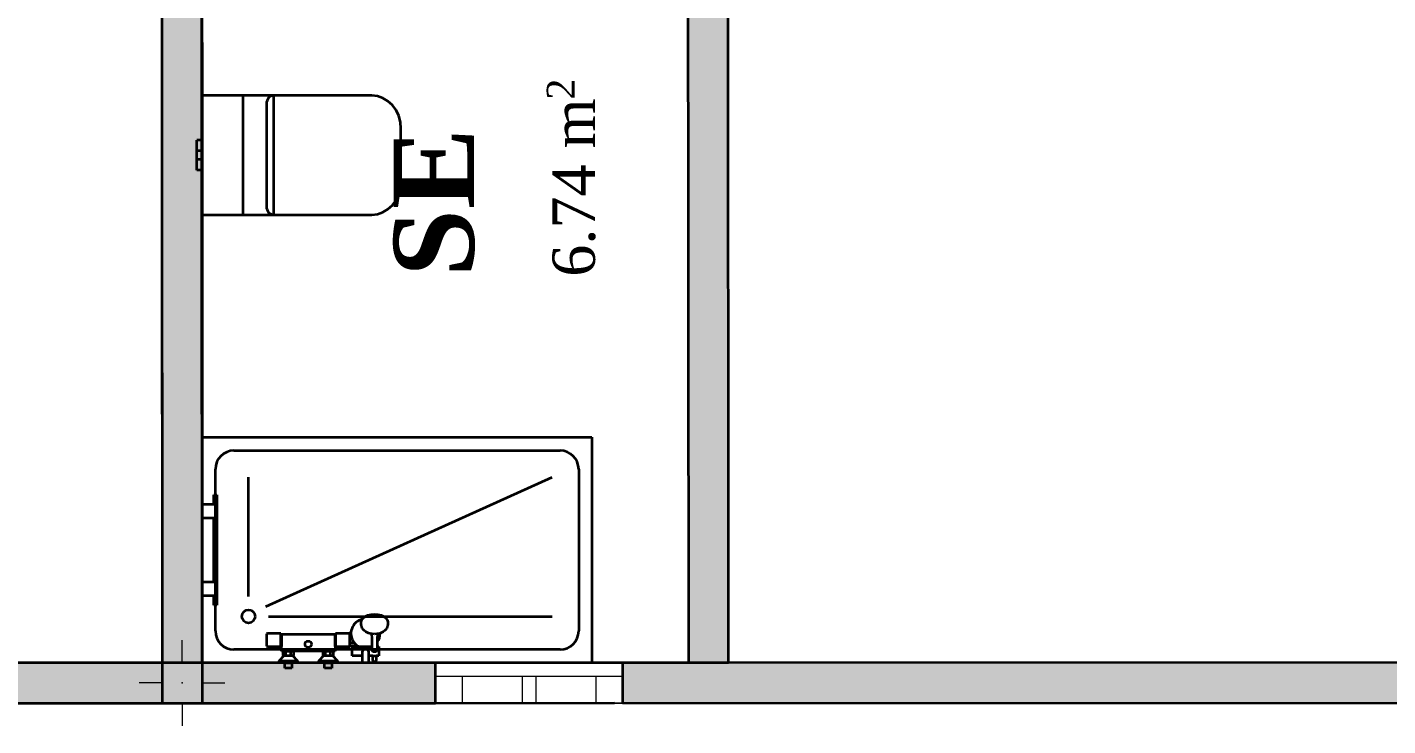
# Model space of a CAD drawing. Header units: millimetres. Extents: x -234375 to -184638, y -91483 to -70216.
# Drawn here: x -229259 to -224178, y -88870 to -86263 of the extents above; entities that cross this region are included whole.
import ezdxf

# ---------------------------------------------------------------- set-up
doc = ezdxf.new("R2010")
doc.units = ezdxf.units.MM
doc.header["$MEASUREMENT"] = 0
for name, color, linetype, lineweight in [('New_0_Pen_No__7', 7, 'Continuous', 35), ('New_Archicad Doors_Pen_No__27', 7, 'Continuous', 35), ('New_Archicad Windows_Pen_No__27', 7, 'Continuous', 35), ('New_Drawing & Figure_Pen_No__13', 54, 'Continuous', 18), ('New_Drawing & Figure_Pen_No__15', 214, 'Continuous', 25), ('New_Drawing & Figure_Pen_No__7', 7, 'Continuous', 35), ('New_Structural - Bearing_Pen_No__1', 7, 'Continuous', 13), ('New_Structural - Bearing_Pen_No__27', 7, 'Continuous', 35)]:
    doc.layers.add(name, color=color, linetype=linetype, lineweight=lineweight)
for name, color, linetype in [('New_Archicad Doors', 7, 'Continuous'), ('New_Archicad Windows', 7, 'Continuous'), ('New_Structural - Bearing', 7, 'Continuous')]:
    doc.layers.add(name, color=color, linetype=linetype)
for name, color, linetype, lineweight, true_color in [('New_Archicad Doors_Pen_No__23', 30, 'Continuous', 20, 0xff6600), ('New_Archicad Doors_Pen_No__3', 30, 'Continuous', 18, 0xff6600), ('New_Archicad Windows_Pen_No__23', 30, 'Continuous', 20, 0xff6600), ('New_Archicad Windows_Pen_No__3', 30, 'Continuous', 18, 0xff6600), ('New_Structural - Bearing_Pen_No__160', 33, 'Continuous', 20, 0xb4a35c)]:
    doc.layers.add(name, color=color, linetype=linetype, lineweight=lineweight, true_color=true_color)
doc.styles.add('GENERATED_STYLE_2', font='times.ttf')
doc.styles.add('GENERATED_STYLE_4', font='times.ttf')

# ---------------------------------------------------------------- blocks, each defined once
blk = doc.blocks.new('2-Sash Sliding Window_6')
at = {"layer": 'New_Archicad Windows_Pen_No__23', "color": 30, "linetype": 'Continuous', "lineweight": 20, "true_color": 0xff6600}
for p, q in [((-350, 0), (-250, 0)), ((-250, 0), (-250, -100)), ((-25, -100), (-25, 0)), ((-25, 0), (25, 0)), ((-25, 0), (25, 0)), ((25, 0), (25, -100)), ((250, -100), (250, 0)), ((250, 0), (350, 0)), ((-250, -100), (-350, -100)), ((25, -100), (-25, -100)), ((25, -100), (-25, -100)), ((350, -100), (250, -100))]:
    blk.add_line(p, q, dxfattribs=at)
at = {"layer": 'New_Archicad Windows_Pen_No__27', "color": 7, "linetype": 'Continuous', "lineweight": 35}
for p, q in [((-350, 0), (-350, 50)), ((-350, -100), (-350, 0)), ((-350, -100), (-350, 0)), ((350, 0), (350, 50)), ((350, -100), (350, 0)), ((350, -100), (350, 0))]:
    blk.add_line(p, q, dxfattribs=at)
at = {"layer": 'New_Archicad Windows_Pen_No__3', "color": 30, "linetype": 'Continuous', "lineweight": 18, "true_color": 0xff6600}
for p, q in [((-350, 50), (350, 50)), ((-250, 0), (-25, 0)), ((25, 0), (250, 0)), ((-350, -100), (350, -100)), ((-25, -100), (-250, -100)), ((250, -100), (25, -100))]:
    blk.add_line(p, q, dxfattribs=at)
blk = doc.blocks.new('Wall_37', base_point=(-220369.5, -88784.1))
at = {"layer": 'New_Structural - Bearing_Pen_No__160', "linetype": 'Continuous', "lineweight": 0, "true_color": 0x5a512e}
blk.add_hatch(color=59, dxfattribs=at).paths.add_polyline_path([(-228755.4, -88635.2), (-233688.2, -88635.8), (-233688.2, -88666.7), (-233665.2, -88666.7), (-233665.2, -88785.8), (-227734.6, -88785.1), (-227734.7, -88635.1), (-228605.5, -88635.2), (-228605.5, -88784.8), (-228755.3, -88784.8)])
h = blk.add_hatch(color=59, dxfattribs=at)
h.paths.add_polyline_path([(-227034.7, -88635), (-227034.6, -88785), (-220519.5, -88784.1), (-220519.5, -88634.1)])
h.paths.add_polyline_path([(-223746.1, -88779.5), (-223746.1, -88639.5), (-223606.1, -88639.5), (-223606.1, -88779.5)], flags=0)
at = {"layer": 'New_Structural - Bearing_Pen_No__27', "color": 7, "linetype": 'Continuous', "lineweight": 35}
for p, q in [((-227734.7, -88685.1), (-227734.7, -88635.1)), ((-227034.7, -88685), (-227034.7, -88635)), ((-227734.6, -88785.1), (-227734.7, -88685.1)), ((-227034.6, -88785), (-227034.7, -88685))]:
    blk.add_line(p, q, dxfattribs=at)
at = {"layer": 'New_Structural - Bearing_Pen_No__27', "color": 7, "linetype": 'Continuous', "lineweight": 35, "flags": 128}
for points in [[(-228755.4, -88635.2), (-233688.2, -88635.8)], [(-227734.7, -88635.1), (-228605.5, -88635.2)], [(-220519.5, -88634.1), (-227034.7, -88635)], [(-233665.2, -88785.8), (-227734.6, -88785.1)], [(-227034.6, -88785), (-220369.5, -88784.1)]]:
    blk.add_lwpolyline(points, dxfattribs=at)
at = {"layer": 'New_Archicad Windows', "color": 21, "linetype": 'Continuous', "lineweight": 18, "true_color": 0xff9955, "zscale": 1000, "rotation": 0.0075084501445861}
blk.add_blockref('2-Sash Sliding Window_6', (-227384.7, -88685), dxfattribs=at)
blk = doc.blocks.new('Wall_54', base_point=(-228607.7, -84923.6))
at = {"layer": 'New_Structural - Bearing_Pen_No__160', "linetype": 'Continuous', "lineweight": 0, "true_color": 0x5a512e}
blk.add_hatch(color=59, dxfattribs=at).paths.add_polyline_path([(-228607.7, -84923.6), (-228757.7, -84923.6), (-228755.5, -88634.9), (-228755.4, -88634.9), (-228755.4, -88634.8), (-228605.5, -88634.8)])
at = {"layer": 'New_Structural - Bearing_Pen_No__27', "color": 7, "linetype": 'Continuous', "lineweight": 35, "flags": 128}
for points in [[(-228757.7, -84923.6), (-228755.5, -88634.9)], [(-228605.5, -88634.8), (-228607.7, -84923.6)]]:
    blk.add_lwpolyline(points, dxfattribs=at)
blk = doc.blocks.new('Door_2')
at = {"layer": 'New_Archicad Doors_Pen_No__23', "color": 30, "linetype": 'Continuous', "lineweight": 20, "true_color": 0xff6600}
for p, q in [((-410, 0), (-450, 0)), ((-450, 0), (-450, -115)), ((-410, -115), (-410, 0)), ((450, 0), (410, 0)), ((410, 0), (410, -115)), ((450, -115), (450, 0)), ((-450, -115), (-410, -115)), ((410, -115), (450, -115))]:
    blk.add_line(p, q, dxfattribs=at)
at = {"layer": 'New_Archicad Doors_Pen_No__27', "color": 7, "linetype": 'Continuous', "lineweight": 35}
for p, q in [((-450, 35), (-487, 35)), ((-450, 35), (-487, 35)), ((-450, 0), (-450, 35)), ((-450, 0), (-450, 35)), ((-450, -115), (-450, 0)), ((-450, -115), (-450, 0)), ((450, 0), (450, 35)), ((450, 0), (450, 35)), ((450, 35), (487, 35)), ((450, 35), (487, 35)), ((450, -115), (450, 0)), ((450, -115), (450, 0)), ((-450, -115), (-487, -115)), ((-450, -115), (-487, -115)), ((450, -115), (487, -115)), ((450, -115), (487, -115))]:
    blk.add_line(p, q, dxfattribs=at)
at = {"layer": 'New_Archicad Doors_Pen_No__3', "color": 30, "linetype": 'Continuous', "lineweight": 18, "true_color": 0xff6600}
for p, q in [((370, 0), (370, 820)), ((370, 820), (410, 820)), ((410, 820), (410, 0)), ((-437, 54), (-487, 54)), ((-487, 54), (-487, 35)), ((-437, 35), (-437, 54)), ((487, 54), (437, 54)), ((437, 54), (437, 35)), ((487, 35), (487, 54)), ((-487, 35), (-437, 35)), ((-425, 35), (-450, 35)), ((-450, 35), (-450, 0)), ((-450, 0), (-425, 0)), ((-425, 0), (-425, 35)), ((410, 0), (370, 0)), ((450, 35), (425, 35)), ((425, 35), (425, 0)), ((425, 0), (450, 0)), ((437, 35), (487, 35)), ((450, 0), (450, 35)), ((-437, -115), (-487, -115)), ((-487, -115), (-487, -134)), ((-487, -134), (-437, -134)), ((-437, -134), (-437, -115)), ((487, -115), (437, -115)), ((437, -115), (437, -134)), ((437, -134), (487, -134)), ((487, -134), (487, -115))]:
    blk.add_line(p, q, dxfattribs=at)
blk.add_arc((410, 0), 820, 90, 180, dxfattribs=at)
blk = doc.blocks.new('Wall_70', base_point=(-226642, -84923.5))
at = {"layer": 'New_Structural - Bearing_Pen_No__160', "linetype": 'Continuous', "lineweight": 0, "true_color": 0x5a512e}
for points in [[(-226642, -84923.5), (-226792, -84923.5), (-226792, -84943.3), (-226642, -84943.2)], [(-226791.5, -85843.3), (-226789.8, -88633.6), (-226639.8, -88633.5), (-226641.5, -85843.2)]]:
    blk.add_hatch(color=59, dxfattribs=at).paths.add_polyline_path(points)
at = {"layer": 'New_Structural - Bearing_Pen_No__27', "color": 7, "linetype": 'Continuous', "lineweight": 35}
for p, q in [((-226792, -84943.3), (-226792, -84906.3)), ((-226757, -84943.3), (-226792, -84943.3)), ((-226642, -84943.2), (-226757, -84943.3)), ((-226642, -84943.2), (-226642, -84906.2)), ((-226791.5, -85843.3), (-226791.5, -85880.3)), ((-226756.5, -85843.3), (-226791.5, -85843.3)), ((-226641.5, -85843.2), (-226756.5, -85843.3)), ((-226641.5, -85843.2), (-226641.5, -85880.2))]:
    blk.add_line(p, q, dxfattribs=at)
at = {"layer": 'New_Structural - Bearing_Pen_No__27', "color": 7, "linetype": 'Continuous', "lineweight": 35, "flags": 128}
for points in [[(-226792, -84923.5), (-226792, -84943.3)], [(-226642, -84943.2), (-226642, -84923.5)], [(-226791.5, -85843.3), (-226789.8, -88633.6)], [(-226639.8, -88633.5), (-226641.5, -85843.2)], [(-226789.8, -88633.6), (-226639.8, -88633.5)]]:
    blk.add_lwpolyline(points, dxfattribs=at)
at = {"layer": 'New_Archicad Doors', "color": 21, "linetype": 'Continuous', "lineweight": 18, "true_color": 0xff9955, "zscale": 1000, "rotation": 90.03351639790743}
blk.add_blockref('Door_2', (-226756.7, -85393.3), dxfattribs=at)
blk = doc.blocks.new('Column_50', base_point=(-228680.4, -88709.8))
at = {"layer": 'New_Structural - Bearing_Pen_No__160', "linetype": 'Continuous', "lineweight": 0, "true_color": 0x5a512e}
for points in [[(-228605.5, -88634.8), (-228755.4, -88634.9), (-228755.4, -88635.2), (-228605.5, -88635.2)], [(-228605.5, -88634.8), (-228755.4, -88634.8), (-228755.4, -88634.9)], [(-228605.5, -88635.2), (-228755.4, -88635.2), (-228755.3, -88784.8), (-228605.5, -88784.8)]]:
    blk.add_hatch(color=59, dxfattribs=at).paths.add_polyline_path(points)
at = {"layer": 'New_Structural - Bearing_Pen_No__1', "color": 7, "linetype": 'Continuous', "lineweight": 13}
for p, q in [((-228680.4, -88629.8), (-228680.4, -88549.8)), ((-228760.4, -88709.8), (-228840.4, -88709.8)), ((-228600.4, -88709.8), (-228520.4, -88709.8)), ((-228680.4, -88789.8), (-228680.4, -88869.8))]:
    blk.add_line(p, q, dxfattribs=at)
at = {"layer": 'New_Structural - Bearing_Pen_No__1', "color": 7, "linetype": 'Continuous', "lineweight": 13, "flags": 128}
for points in [[(-228755.4, -88634.9), (-228755.4, -88635.2)], [(-228605.5, -88635.2), (-228605.5, -88634.8)]]:
    blk.add_lwpolyline(points, dxfattribs=at)
at = {"layer": 'New_Structural - Bearing_Pen_No__1', "color": 7, "linetype": 'Continuous', "lineweight": 13}
blk.add_point((-228680.4, -88709.8), dxfattribs=at)

msp = doc.modelspace()

# ---------------------------------------------------------------- linework, layer by layer
at = {"layer": 'New_0_Pen_No__7', "color": 7, "linetype": 'Continuous', "lineweight": 35}
for p, q in [((-228605.6, -86320.3), (-228605.7, -84923.6)), ((-228755.6, -86320.3), (-228755.5, -88784.8)), ((-228605.6, -86320.3), (-228605.5, -88784.8)), ((-226674.6, -88634.4), (-230113.2, -88634.7)), ((-223701.2, -88634.1), (-227042.9, -88634.4)), ((-229740.5, -88784.9), (-227065.8, -88784.7))]:
    msp.add_line(p, q, dxfattribs=at)
at = {"layer": 'New_Drawing & Figure_Pen_No__13', "color": 54, "linetype": 'Continuous', "lineweight": 18}
msp.add_line((-230241.5, -88634.8), (-228605.5, -88634.8), dxfattribs=at)
at = {"layer": 'New_Drawing & Figure_Pen_No__7', "color": 7, "linetype": 'Continuous', "lineweight": 35}
for p, q in [((-228605.6, -86320.3), (-228605.7, -84923.6)), ((-228755.6, -86320.3), (-228755.5, -88784.8)), ((-228605.6, -86320.3), (-228605.5, -88784.8)), ((-227972.4, -86517.6), (-228605.7, -86517.6)), ((-228605.7, -86517.6), (-228605.7, -86963.1)), ((-228452.8, -86963.1), (-228452.8, -86517.6)), ((-228338.1, -86963.1), (-228338.1, -86517.6)), ((-227951.1, -86519.9), (-227972.4, -86517.6)), ((-228365.4, -86548.5), (-228365.4, -86740.3)), ((-227930.6, -86527), (-227951.1, -86519.9)), ((-227911.7, -86538.4), (-227930.6, -86527)), ((-227895.1, -86553.8), (-227911.7, -86538.4)), ((-227881.6, -86572.6), (-227895.1, -86553.8)), ((-227871.5, -86594), (-227881.6, -86572.6)), ((-227865.3, -86617.2), (-227871.5, -86594)), ((-227863.2, -86641.3), (-227865.3, -86617.2)), ((-227863.2, -86839.3), (-227863.2, -86641.3)), ((-228625.5, -86700.4), (-228625.5, -86683.9)), ((-228605.7, -86683.9), (-228625.5, -86683.9)), ((-228625.5, -86724.5), (-228625.5, -86700.4)), ((-228605.7, -86700.4), (-228605.7, -86683.9)), ((-228605.7, -86724.5), (-228605.7, -86700.4)), ((-228625.5, -86729.1), (-228625.5, -86724.5)), ((-228605.7, -86724.5), (-228625.5, -86724.5)), ((-228625.5, -86740.3), (-228625.5, -86729.1)), ((-228625.5, -86751.5), (-228625.5, -86740.3)), ((-228625.5, -86756.2), (-228625.5, -86751.5)), ((-228605.7, -86756.2), (-228625.5, -86756.2)), ((-228625.5, -86780.2), (-228625.5, -86756.2)), ((-228605.7, -86729.1), (-228605.7, -86724.5)), ((-228605.7, -86740.3), (-228605.7, -86729.1)), ((-228605.7, -86751.5), (-228605.7, -86740.3)), ((-228605.7, -86756.2), (-228605.7, -86751.5)), ((-228605.7, -86780.2), (-228605.7, -86756.2)), ((-228365.4, -86740.3), (-228365.4, -86932.1)), ((-228625.5, -86796.7), (-228625.5, -86780.2)), ((-228605.7, -86796.7), (-228625.5, -86796.7)), ((-228605.7, -86796.7), (-228605.7, -86780.2)), ((-227871.5, -86886.7), (-227865.3, -86863.5)), ((-227865.3, -86863.5), (-227863.2, -86839.3)), ((-227895.1, -86926.8), (-227881.6, -86908.1)), ((-227881.6, -86908.1), (-227871.5, -86886.7)), ((-228605.7, -86963.1), (-227972.4, -86963.1)), ((-227972.4, -86963.1), (-227951.1, -86960.7)), ((-227951.1, -86960.7), (-227930.6, -86953.6)), ((-227930.6, -86953.6), (-227911.7, -86942.2)), ((-227911.7, -86942.2), (-227895.1, -86926.8)), ((-228605.5, -88634.8), (-228605.5, -87793.3)), ((-228605.5, -87793.3), (-227150.2, -87793.3)), ((-227150.2, -87793.3), (-227150.2, -88634.8)), ((-228486.7, -87842.8), (-227269, -87842.8)), ((-228556, -88516), (-228556, -87912.1)), ((-227199.7, -87912.1), (-227199.7, -88516)), ((-228432.3, -88387.3), (-228432.3, -87941.8)), ((-228368, -88424.4), (-227298.7, -87941.8)), ((-228562, -88042.8), (-228562, -88008.2)), ((-228562, -88008.2), (-228551.1, -88008.2)), ((-228551.1, -88008.2), (-228551.1, -88420)), ((-228605.5, -88095.3), (-228605.5, -88042.8)), ((-228605.5, -88042.8), (-228562, -88042.8)), ((-228562, -88095.3), (-228605.5, -88095.3)), ((-228562, -88332.9), (-228562, -88095.3)), ((-228605.5, -88385.4), (-228605.5, -88332.9)), ((-228605.5, -88332.9), (-228562, -88332.9)), ((-228562, -88385.4), (-228605.5, -88385.4)), ((-228562, -88420), (-228562, -88385.4)), ((-228551.1, -88420), (-228562, -88420)), ((-228358, -88461.6), (-227298.7, -88461.6)), ((-228011.5, -88482.2), (-228009.8, -88474.8)), ((-228011.5, -88492.7), (-228011.5, -88482.2)), ((-228011, -88495.9), (-228011.5, -88492.7)), ((-228009.4, -88503.1), (-228011, -88495.9)), ((-228009.8, -88474.8), (-228008.1, -88472.5)), ((-228008.1, -88472.5), (-228004.9, -88468)), ((-228004.9, -88468), (-227997, -88462.1)), ((-227997, -88462.1), (-227986.8, -88457.6)), ((-227986.8, -88457.6), (-227974.8, -88454.7)), ((-227974.8, -88454.7), (-227962, -88453.8)), ((-227962, -88453.8), (-227949.2, -88454.7)), ((-227949.2, -88454.7), (-227937.3, -88457.6)), ((-227937.3, -88457.6), (-227927, -88462.1)), ((-227927, -88462.1), (-227919.2, -88468)), ((-227919.2, -88468), (-227914.2, -88474.8)), ((-227913, -88495.9), (-227914.7, -88503.1)), ((-227914.2, -88474.8), (-227912.5, -88482.2)), ((-227912.5, -88492.7), (-227913, -88495.9)), ((-227912.5, -88482.2), (-227912.5, -88492.7)), ((-228364, -88572.4), (-228364, -88527)), ((-228361, -88524), (-228311.5, -88524)), ((-228311.5, -88524), (-228311.5, -88528.9)), ((-228311.5, -88528.9), (-228309.5, -88528.9)), ((-228311.5, -88574.4), (-228311.5, -88528.9)), ((-228309.5, -88528.1), (-228309.5, -88527.9)), ((-228309.5, -88527.9), (-228109.5, -88527.9)), ((-228309.5, -88528.7), (-228309.5, -88528.1)), ((-228309.5, -88528.9), (-228309.5, -88528.7)), ((-228309.5, -88528.9), (-228309.5, -88574.4)), ((-228109.5, -88527.9), (-228109.5, -88528.1)), ((-228109.5, -88528.1), (-228109.5, -88528.7)), ((-228109.5, -88528.7), (-228109.5, -88528.9)), ((-228109.5, -88574.4), (-228109.5, -88528.7)), ((-228109.5, -88528.9), (-228107.6, -88528.9)), ((-228107.6, -88528.9), (-228107.6, -88524)), ((-228107.6, -88524), (-228058.1, -88524)), ((-228107.6, -88528.9), (-228107.6, -88574.4)), ((-228055.1, -88527), (-228055.1, -88559.1)), ((-228007.9, -88505.9), (-228009.4, -88503.1)), ((-228003.2, -88512.4), (-228007.9, -88505.9)), ((-228001.1, -88514.3), (-228003.2, -88512.4)), ((-227994, -88519.6), (-228001.1, -88514.3)), ((-227984.6, -88523.7), (-227994, -88519.6)), ((-227979.5, -88525.1), (-227984.6, -88523.7)), ((-227971.1, -88527.1), (-227979.5, -88525.1)), ((-227972.9, -88526.7), (-227972.4, -88544.7)), ((-227972.4, -88544.7), (-227971.9, -88586.5)), ((-227962, -88527.8), (-227971.1, -88527.1)), ((-227953, -88527.1), (-227962, -88527.8)), ((-227944.6, -88525.1), (-227953, -88527.1)), ((-227951.6, -88544.7), (-227952.1, -88586.5)), ((-227951.1, -88526.7), (-227951.6, -88544.7)), ((-227944.6, -88525.1), (-227941.3, -88524.2)), ((-227939.5, -88523.7), (-227941.3, -88524.2)), ((-227930.1, -88519.6), (-227939.5, -88523.7)), ((-227922.9, -88514.3), (-227930.1, -88519.6)), ((-227920.9, -88512.4), (-227922.9, -88514.3)), ((-227916.1, -88505.9), (-227920.9, -88512.4)), ((-227914.7, -88503.1), (-227916.1, -88505.9)), ((-227269, -88585.3), (-228486.7, -88585.3)), ((-228311.5, -88575.4), (-228361, -88575.4)), ((-228309.5, -88574.4), (-228311.5, -88574.4)), ((-228311.5, -88574.4), (-228311.5, -88575.4)), ((-228309.5, -88591.3), (-228309.5, -88574.4)), ((-228302.6, -88591.3), (-228309.5, -88591.3)), ((-228302.6, -88608.1), (-228302.6, -88591.3)), ((-228302.6, -88591.3), (-228265, -88591.3)), ((-228293.2, -88608.1), (-228293.2, -88591.3)), ((-228274.4, -88608.1), (-228274.4, -88591.3)), ((-228154.1, -88591.3), (-228265, -88591.3)), ((-228265, -88591.3), (-228265, -88608.1)), ((-228154.1, -88608.1), (-228154.1, -88591.3)), ((-228154.1, -88591.3), (-228116.5, -88591.3)), ((-228144.7, -88608.1), (-228144.7, -88591.3)), ((-228125.9, -88608.1), (-228125.9, -88591.3)), ((-228109.5, -88591.3), (-228116.5, -88591.3)), ((-228116.5, -88591.3), (-228116.5, -88608.1)), ((-228107.6, -88574.4), (-228109.5, -88574.4)), ((-228109.5, -88574.4), (-228109.5, -88591.3)), ((-228107.6, -88575.4), (-228107.6, -88574.4)), ((-228058.1, -88575.4), (-228107.6, -88575.4)), ((-228055.1, -88559.1), (-228038.5, -88559.1)), ((-228055.1, -88559.1), (-228055.1, -88572)), ((-228024.1, -88572), (-228055.1, -88572)), ((-228055.1, -88572), (-228055.1, -88572.4)), ((-228045.2, -88609.1), (-228045.2, -88573.5)), ((-228045.2, -88573.5), (-228021.5, -88573.5)), ((-228021.5, -88573.5), (-227972.1, -88573.5)), ((-228006.6, -88609.1), (-228006.6, -88591.3)), ((-227984.8, -88591.3), (-227984.8, -88609.1)), ((-227984.8, -88591.3), (-227984.8, -88609.1)), ((-227971.9, -88586.5), (-227971.7, -88588.1)), ((-227971.7, -88588.1), (-227971, -88589.6)), ((-227971, -88589.6), (-227969.9, -88590.9)), ((-227969.9, -88590.9), (-227968.5, -88591.9)), ((-227968.5, -88591.9), (-227967, -88592.5)), ((-227967, -88592.5), (-227967, -88592.5)), ((-227964.6, -88593.7), (-227967, -88592.5)), ((-227967, -88592.5), (-227966.8, -88592.6)), ((-227966.8, -88592.6), (-227965, -88592.8)), ((-227965, -88592.8), (-227959.1, -88592.8)), ((-227962, -88594.1), (-227964.6, -88593.7)), ((-227959.5, -88593.7), (-227962, -88594.1)), ((-227957.1, -88592.5), (-227959.5, -88593.7)), ((-227959.1, -88592.8), (-227957.3, -88592.6)), ((-227957.3, -88592.6), (-227957.1, -88592.5)), ((-227957.1, -88592.5), (-227955.6, -88591.9)), ((-227957.1, -88592.5), (-227957.1, -88592.5)), ((-227955.6, -88591.9), (-227954.2, -88590.9)), ((-227954.2, -88590.9), (-227953.1, -88589.6)), ((-227953.1, -88589.6), (-227952.4, -88588.1)), ((-227952.4, -88588.1), (-227952.1, -88586.5)), ((-227951.8, -88557.7), (-227952, -88573.5)), ((-227952, -88573.5), (-227946.2, -88573.5)), ((-227946.2, -88573.5), (-227946.2, -88609.1)), ((-226674.6, -88634.4), (-230113.2, -88634.7)), ((-227150.2, -88634.8), (-228605.5, -88634.8)), ((-228318.4, -88627.9), (-228299.6, -88608.1)), ((-228318.4, -88634.8), (-228318.4, -88627.9)), ((-228318.4, -88627.9), (-228249.1, -88627.9)), ((-228249.1, -88634.8), (-228318.4, -88634.8)), ((-228299.6, -88608.1), (-228302.6, -88608.1)), ((-228299.6, -88608.1), (-228267.9, -88608.1)), ((-228297.1, -88634.8), (-228270.4, -88634.8)), ((-228297.1, -88654.6), (-228297.1, -88634.8)), ((-228270.4, -88634.8), (-228270.4, -88654.6)), ((-228265, -88608.1), (-228267.9, -88608.1)), ((-228267.9, -88608.1), (-228249.1, -88627.9)), ((-228249.1, -88627.9), (-228249.1, -88634.8)), ((-228169.9, -88627.9), (-228151.1, -88608.1)), ((-228169.9, -88634.8), (-228169.9, -88627.9)), ((-228169.9, -88627.9), (-228100.6, -88627.9)), ((-228100.6, -88634.8), (-228169.9, -88634.8)), ((-228151.1, -88608.1), (-228154.1, -88608.1)), ((-228151.1, -88608.1), (-228119.4, -88608.1)), ((-228148.6, -88634.8), (-228121.9, -88634.8)), ((-228148.6, -88654.6), (-228148.6, -88634.8)), ((-228121.9, -88634.8), (-228121.9, -88654.6)), ((-228116.5, -88608.1), (-228119.4, -88608.1)), ((-228119.4, -88608.1), (-228100.6, -88627.9)), ((-228100.6, -88627.9), (-228100.6, -88634.8)), ((-228006.6, -88609.1), (-228045.2, -88609.1)), ((-228006.6, -88634.8), (-228006.6, -88609.1)), ((-227984.8, -88634.8), (-228006.6, -88634.8)), ((-227968.5, -88609.1), (-227984.8, -88609.1)), ((-227984.8, -88609.1), (-227984.8, -88634.8)), ((-227968.5, -88625.9), (-227968.5, -88609.1)), ((-227968.5, -88609.1), (-227955.6, -88609.1)), ((-227946.2, -88609.1), (-227955.6, -88609.1)), ((-227955.6, -88609.1), (-227955.6, -88625.9)), ((-223701.2, -88634.1), (-227042.9, -88634.4)), ((-228270.4, -88654.6), (-228297.1, -88654.6)), ((-228121.9, -88654.6), (-228148.6, -88654.6)), ((-229740.5, -88784.9), (-227065.8, -88784.7))]:
    msp.add_line(p, q, dxfattribs=at)
for centre, radius in [((-228432.3, -88461.6), 24.7), ((-228209.5, -88565.5), 11.9)]:
    msp.add_circle(centre, radius, dxfattribs=at)
for centre, radius, start, end in [((-228486.7, -87912.1), 69.3, 90, 180), ((-227269, -87912.1), 69.3, 0, 90), ((-227995.7, -88525.5), 54.5, 103.2265, 218.1131), ((-228486.7, -88516), 69.3, 180, 270), ((-228361, -88527), 2.97, 90, 180), ((-228058.1, -88527), 2.97, 0, 90), ((-227995.5, -88525.6), 54.3, 323.6991, 1.4416), ((-227269, -88516), 69.3, 270, 0), ((-228361, -88572.4), 2.97, 180, 270), ((-228058.1, -88572.4), 2.97, 270, 0), ((-227995.7, -88525.5), 54.5, 218.1131, 238.6006), ((-227995.7, -88525.5), 54.5, 238.6006, 241.7422), ((-227995.7, -88591.3), 10.9, 0, 180), ((-227962, -88625.9), 6.43, 180, 0)]:
    msp.add_arc(centre, radius, start, end, dxfattribs=at)
for centre, start_param, end_param in [((-228338.1, -86548.5), 0, 1.570796), ((-228338.1, -86932.1), 1.570796, 3.141593)]:
    msp.add_ellipse(centre, major_axis=(0, 30.9), ratio=0.882353, start_param=start_param, end_param=end_param, dxfattribs=at)

# ---------------------------------------------------------------- block references
at = {"layer": 'New_Structural - Bearing', "color": 7, "lineweight": 35}
for name, p in [('Wall_54', (-228607.7, -84923.6)), ('Wall_70', (-226642, -84923.5)), ('Wall_37', (-220369.5, -88784.1))]:
    msp.add_blockref(name, p, dxfattribs=at)
at = {"layer": 'New_Structural - Bearing', "color": 7, "lineweight": 13}
msp.add_blockref('Column_50', (-228680.4, -88709.8), dxfattribs=at)

# ---------------------------------------------------------------- texts
at = {"layer": 'New_Drawing & Figure_Pen_No__15', "color": 214, "linetype": 'Continuous', "lineweight": 25, "attachment_point": 7, "rotation": 90.0026, "style": 'GENERATED_STYLE_2'}
for s, insert, char_height in [('\\A1;{\\pql;\\fTimes New Roman|b0|i0|c0|p0;\\W1.000000;2}', (-227214.3, -86533.3), 104.661), ('\\A1;{\\pql;\\fTimes New Roman|b0|i0|c0|p0;\\W1.000000;6\\fTimes New Roman|b0|i0|c0|p0;\\W1.000000;.74 m}', (-227135.7, -87194), 158.578)]:
    msp.add_mtext(s, dxfattribs=dict(at, insert=insert, char_height=char_height))
at = {"layer": 'New_Drawing & Figure_Pen_No__7', "color": 7, "linetype": 'Continuous', "lineweight": 35, "insert": (-227586.2, -87194.1), "char_height": 300, "attachment_point": 7, "rotation": 90.0026, "style": 'GENERATED_STYLE_4'}
msp.add_mtext('\\A1;{\\pql;\\fTimes New Roman|b1|i0|c0|p0;\\W1.000000;SE}', dxfattribs=at)

doc.saveas('drawing.dxf')
